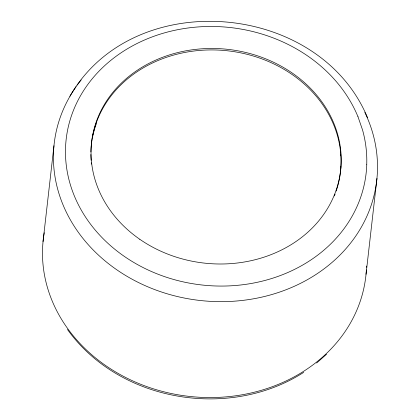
<?xml version="1.0" encoding="UTF-8"?>
<svg xmlns="http://www.w3.org/2000/svg" width="420" height="420" viewBox="0 0 420 420"><rect width="100%" height="100%" fill="white"/><g stroke="black" fill="none" stroke-linecap="round" stroke-linejoin="round"><path stroke-width="0.63" d="M43.04 241.616L53.97 145.709M366.03 274.286L376.961 178.385M69.898 96.269C133.371 -14.29 319 1.328 367.505 117.59M316.659 363.011L326.56 354.244M303.702 372.362C229.399 420.137 119.385 401.93 67.463 329.474M357.971 116.692L362.581 130.085A151.489 129.985 6.5 0 1 366.739 164.53M364.838 112.408A162.325 139.288 6.5 0 1 204.32 300.909A162.325 139.288 6.5 0 1 76.12 86.677M77.243 85.103A162.325 139.288 6.5 0 1 81.165 79.968M357.977 116.734A150.927 129.502 6.5 0 0 112.434 59.073A150.927 129.502 6.5 0 0 157.93 274.187A150.943 129.518 6.5 0 0 366.77 164.535M366.377 269.887A162.325 139.288 6.5 0 1 188.517 396.312A162.325 139.288 6.5 0 1 44.231 232.748M366.544 266.049A162.325 139.288 6.5 0 1 366.497 267.351M92.615 136.726A125.302 107.52 6.5 0 1 96.348 123.606M340.51 154.534A125.302 107.52 6.5 0 1 340.62 155.825M340.82 166.399A125.302 107.52 6.5 0 1 340.688 168.934M90.893 151.94A125.302 107.52 6.5 0 1 234.623 51.749A125.302 107.52 6.5 0 1 336.157 191.095M335.076 194.129A125.302 107.52 6.5 0 1 334.373 195.935M91.423 164.115A125.302 107.52 6.5 0 1 91.292 162.834M91.082 160.272A125.302 107.52 6.5 0 1 90.872 154.502M139.76 239.264A125.302 107.52 6.5 0 0 340.111 174.216A125.302 107.52 6.5 0 0 168.509 55.225A125.302 107.52 6.5 0 0 139.76 239.264"/></g></svg>
